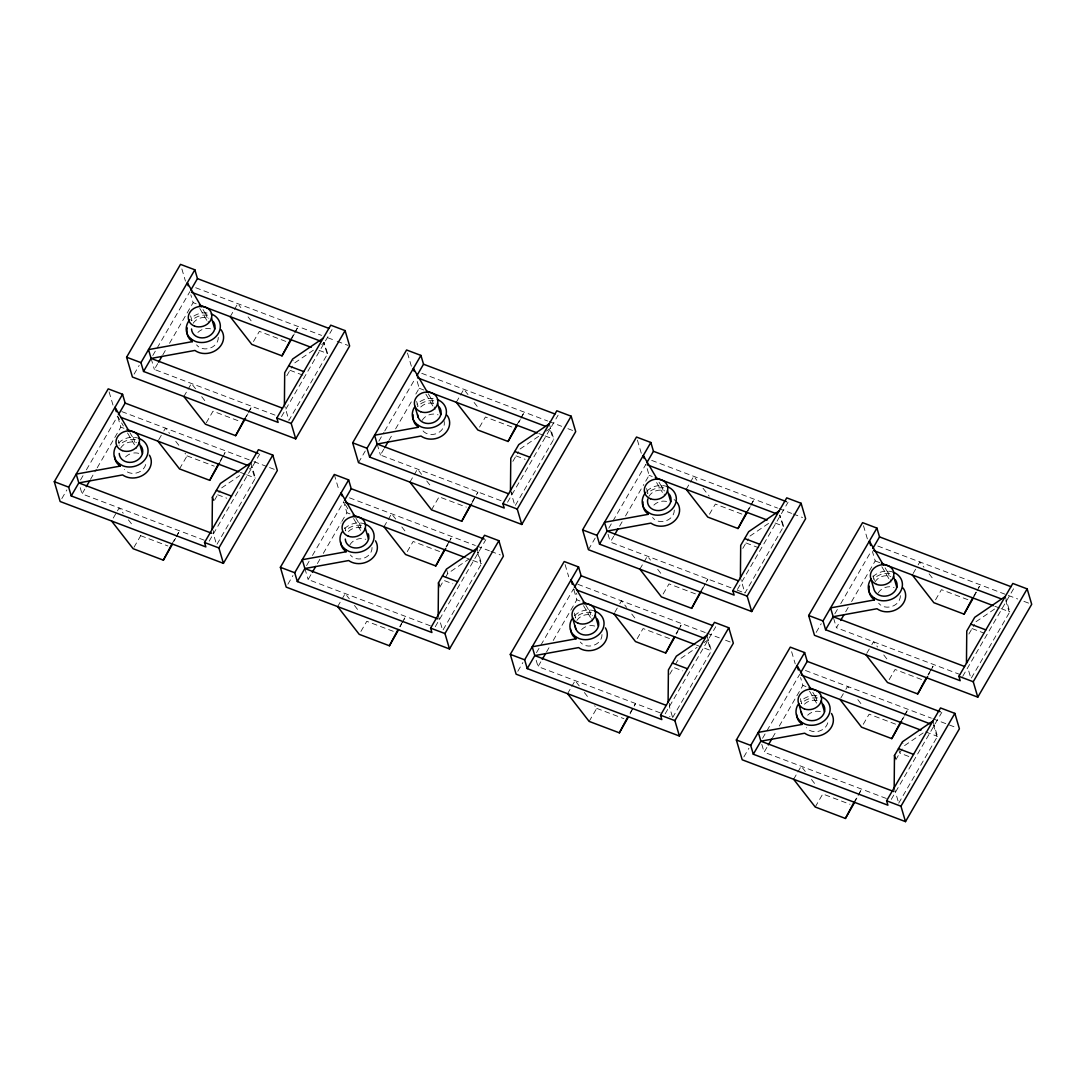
<?xml version="1.0" encoding="UTF-8"?>
<svg xmlns="http://www.w3.org/2000/svg" width="1086" height="1086" viewBox="0 0 1086 1086"><rect width="100%" height="100%" fill="white"/><g stroke="black" fill="none" stroke-linecap="round" stroke-linejoin="round"><path stroke-width="0.75" stroke-dasharray="5 3.75" d="M250.893 462.69L255.427 478.098L216.63 544.887L213.399 533.878L213.426 530.647M511.764 494.999L511.791 491.768M669.424 703.321L669.397 706.552L672.628 717.561L669.546 716.393M174.059 541.208L175.633 538.249M176.421 536.769L179.557 530.837L176.19 536.633M220.417 461.387L221.978 458.428M222.766 456.948L225.902 451.029L224.218 453.921M246.359 416.725L247.92 413.752M248.708 412.273L251.843 406.354L248.49 412.137M291.93 338.384L294.279 333.945M295.066 332.465L298.202 326.533L294.835 332.33M400.137 626.812L401.698 623.853M402.485 622.373L405.621 616.454L403.938 619.346M446.482 547.005L448.056 544.032M448.844 542.552L451.98 536.633L450.296 539.525M472.424 502.329L475.559 496.411M476.347 494.931L477.921 491.958L476.238 494.863M518.782 422.508L520.343 419.549M521.131 418.069L524.266 412.151L520.913 417.934M630.056 713.882L635.554 703.511L629.663 713.651M676.415 634.075L677.976 631.102M678.764 629.622L681.899 623.703L680.216 626.595M702.357 589.399L705.493 583.467M706.267 581.987L707.841 579.028L704.475 584.825M747.915 511.058L750.277 506.619M751.05 505.139L754.2 499.221L750.833 505.004M854.56 802.459L857.696 796.527M858.483 795.047L861.619 789.128L854.058 802.16M902.48 719.679L904.054 716.719M904.828 715.24L907.977 709.307L904.611 715.104M928.421 675.003L929.996 672.044M930.783 670.564L933.919 664.646L932.236 667.537M973.993 596.676L976.341 592.237M977.128 590.743L980.264 584.825L978.581 587.716M61.821 498.61L66.87 489.908M134.107 374.127L139.171 365.412M80.5 479.998L83.025 475.654M86.391 469.844L117.6 416.128L123.383 425.956M152.787 355.516L189.887 291.632M204.277 540.204L82.047 493.913L85.414 488.103M90.477 479.401L96.382 469.233M97.224 467.781L120.831 427.124L117.6 416.128M275.029 415.123L154.348 369.43L157.714 363.62M162.778 354.905L166.144 349.108M169.525 343.298L193.132 302.641L190.81 294.781M113.243 518.09L116.609 512.307M117.451 510.854L119.134 507.963L123.247 513.244M158.76 439.721L162.954 432.486M163.796 431.033L165.479 428.142L169.592 433.423M183.86 396.499L187.226 390.716M188.068 389.263L191.421 383.467L195.534 388.761M230.205 316.691L233.571 310.895M234.413 309.442L237.78 303.659L240.861 307.623M133.985 547.276L140.718 535.697L138.655 533.05M179.502 468.908L187.064 455.876L185.014 453.229M206.286 422.78L213.005 411.2L240.196 421.504M253.472 341.52L259.364 331.393L286.555 341.683M171.982 543.869L175.348 538.072M220.024 461.156L223.377 455.36M244.282 419.386L247.649 413.59M290.627 339.565L293.994 333.782M214.499 500.252L220.078 490.641M286.799 375.756L292.365 366.158M209.191 541.113L212.557 535.317M213.399 533.878L259.744 454.057M281.491 416.63L332.044 329.574M326.967 353.317L323.723 342.321L327.714 353.615L288.93 420.391L284.396 404.983M287.885 584.214L292.949 575.512M358.502 462.636L365.235 451.029M306.564 565.616L309.089 561.258M312.469 555.448L343.665 501.732L346.909 512.741L341.846 521.443M378.865 441.133L383.915 432.418M384.756 430.966L415.123 378.702M430.341 625.808L308.125 579.53L311.492 573.72M317.397 563.553L319.922 559.195M323.302 553.385L341.004 522.895M501.094 500.741L380.412 455.034L383.792 449.237M388.842 440.522L392.222 434.712M395.589 428.902L412.449 399.865M415.829 394.055L419.196 388.245L416.427 378.824M337.637 606.599L345.199 593.567L349.312 598.848M383.982 526.778L387.349 520.995M388.191 519.542L391.557 513.746L395.671 519.04M409.924 482.116L413.291 476.32M414.133 474.867L417.499 469.084L421.612 474.365M456.283 402.295L459.649 396.499M460.491 395.06L463.844 389.263L467.957 394.544M360.905 631.428L366.783 621.301L393.974 631.59M407.25 551.62L413.142 541.48L440.332 551.783M431.509 509.836L439.083 496.818L466.274 507.108M479.55 427.137L485.428 416.997L512.619 427.3M399.743 626.581L403.096 620.785M446.088 546.76L449.455 540.977M472.03 502.099L475.396 496.302M516.705 425.169L520.072 419.386M439.776 587.227L443.753 580.372L452.821 583.806M445.355 577.63L447.744 573.517L468.541 559.317M512.864 461.374L518.443 451.776M435.269 626.717L485.822 539.674M507.556 502.234L558.109 415.178M476.958 548.294L481.492 563.702L442.708 630.491L438.174 615.083M549.258 423.811L553.792 439.219L515.008 506.008L510.461 490.6M517.805 671.284L522.868 662.582M588.422 549.706L595.155 538.099M536.484 652.686L573.584 588.802L576.897 594.422M608.784 528.203L612.151 522.393M612.993 520.941L645.885 464.319L649.116 475.315L643.224 485.483M660.274 712.878L538.045 666.587L541.412 660.79M546.475 652.075L549.842 646.265M553.222 640.455L576.829 599.811L573.584 588.802M731.014 587.811L610.332 542.104L613.712 536.294M619.617 526.14L622.142 521.782M625.509 515.972L642.383 486.935M567.557 693.669L570.924 687.872M571.765 686.42L575.132 680.637L579.232 685.918M614.757 612.395L618.952 605.16M619.794 603.721L621.477 600.816L626.622 607.427M639.858 569.173L643.211 563.39M644.052 561.937L647.419 556.154L650.5 560.118M686.203 489.365L689.569 483.569M690.411 482.13L693.778 476.333L696.859 480.297M589.141 721.403L596.716 708.371L594.653 705.724M637.183 638.69L643.061 628.55L673.279 639.993M663.125 594.015L669.003 583.888L699.221 595.318M709.47 514.194L715.362 504.067L742.553 514.357M676.021 633.83L679.374 628.047M700.28 592.06L703.633 586.264M746.625 512.239L749.992 506.456M669.695 674.297L673.687 667.442L682.741 670.876M675.275 664.7L677.664 660.587L697.076 647.337M742.783 548.444L748.363 538.846M665.189 713.787L715.742 626.744M737.489 589.304L788.042 502.248M672.628 717.561L711.411 650.772L706.877 635.364M782.952 526.004L779.721 514.995L783.712 526.289L744.928 593.078L740.394 577.671M743.883 756.901L748.933 748.186M816.183 632.405L821.233 623.703M762.562 738.29L799.663 674.406M834.849 613.807L837.387 609.45M840.754 603.64L871.108 551.376M886.339 798.481L764.11 752.204L767.49 746.394M772.54 737.679L775.92 731.869M779.286 726.072L802.907 685.415L800.586 677.555M960.187 674.582L836.41 627.722L839.777 621.911M845.682 611.744L848.207 607.386M851.587 601.576L868.447 572.539M869.289 571.087L875.194 560.933L872.425 551.498M793.635 779.273L796.988 773.476M797.83 772.037L801.197 766.241L805.31 771.522M840.822 698.013L845.03 690.777M845.872 689.325L847.555 686.433L850.637 690.397M866.764 653.338L870.972 646.102M871.814 644.65L873.497 641.758L877.597 647.039M913.122 573.53L917.317 566.281M918.159 564.842L919.842 561.951L923.955 567.231M815.219 807.007L822.781 793.975L849.971 804.278M863.248 724.294L869.139 714.167L896.33 724.457M889.19 679.619L895.081 669.492L922.272 679.782M935.548 599.811L941.426 589.671L968.617 599.974M900.403 722.339L903.769 716.543M928.028 674.773L931.394 668.99M973.545 596.404L977.739 589.169M895.774 759.901L902.14 748.933M968.861 634.048L974.441 624.45M891.267 799.405L941.82 712.348M962.712 676.361L1014.107 587.865M898.706 803.165L937.49 736.376L932.955 720.968M1005.242 596.485L1009.79 611.893L970.993 678.682L967.762 667.673M313.379 350.167L293.967 363.416L293.098 360.484M321.7 344.493L324.483 342.606M221.666 487.899L239.694 475.6M249.413 468.976L252.183 467.089L251.423 466.804L254.667 477.813M520.031 449.034L540.842 434.834M546.394 431.047L550.548 428.21L549.788 427.925L553.032 438.934M749.951 536.09L769.377 522.855M704.013 642.6L708.181 639.763L707.42 639.478L710.665 650.487M976.029 621.708L996.839 607.508M923.154 732.941L903.728 746.191L902.439 741.792M207.059 312.944L202.62 312.931A17.267 14.634 -16.4 0 0 191.815 317.601M207.711 315.144L203.272 315.13A17.267 14.634 -16.4 0 0 191.394 320.791M433.138 398.548L428.698 398.535A17.267 14.634 -16.4 0 0 416.82 404.196M433.789 400.748L429.35 400.734A17.267 14.634 -16.4 0 0 417.472 406.408M135.424 439.626L130.985 439.613A17.267 14.634 -16.4 0 0 119.107 445.274M663.709 487.818L659.27 487.804A17.267 14.634 -16.4 0 0 647.392 493.465M361.489 525.23L357.05 525.23A17.267 14.634 -16.4 0 0 345.185 530.891M889.787 573.422L885.348 573.422A17.267 14.634 -16.4 0 0 873.47 579.082M591.408 612.3L586.969 612.3A17.267 14.634 -16.4 0 0 575.105 617.961M816.835 695.705L812.396 695.705A17.267 14.634 -16.4 0 0 800.531 701.366M817.486 697.918L813.047 697.904A17.267 14.634 -16.4 0 0 801.169 703.565M195.697 287.722L321.578 335.398M327.809 337.746L335.601 340.705M337.162 341.289L348.077 345.429M421.762 373.326L547.656 421.001M549.204 421.585L561.679 426.309M567.91 428.671L572.593 430.45M651.695 460.396L777.576 508.072M779.137 508.655L791.599 513.379M793.16 513.977L802.513 517.506M877.76 546.014L1006.763 594.856M1008.324 595.454L1017.677 598.983M1023.908 601.345L1031.7 604.305M1006.546 600.884L1005.785 600.599L1009.03 611.608M193.132 302.641L196.213 303.808M319.067 350.33L327.714 353.615M419.196 388.245L423.839 390.01M538.819 433.545L543.557 435.35M545.131 435.948L553.792 439.219M649.116 475.315L652.211 476.496M775.065 523.004L783.712 526.289M875.194 560.933L879.836 562.684M994.817 606.232L999.554 608.024M1001.129 608.622L1009.79 611.893M289.976 370.272L305.085 376M516.054 455.889L525.108 459.324M745.973 542.959L761.082 548.674M972.051 628.563L984.133 633.138M737.204 590.146L741.833 591.897M121.836 411.621L252.4 461.061M253.961 461.645L267.984 466.953M269.545 467.55L277.337 470.496M349.475 497.822L475.356 545.484M476.917 546.082L489.379 550.792M490.94 551.389L500.293 554.932M577.833 584.295L705.276 632.554M706.837 633.138L719.312 637.862M725.543 640.224L730.213 642.002M805.473 670.496L931.354 718.158M932.915 718.756L956.291 727.606M478.261 552.693L477.501 552.407L480.745 563.417M934.245 725.38L933.498 725.095L936.729 736.091M120.831 427.124L123.926 428.305M240.454 472.424L245.192 474.215M246.766 474.813L255.427 478.098M346.909 512.741L349.991 513.909M466.518 558.041L471.256 559.833M472.844 560.43L481.492 563.702M576.829 599.811L579.924 600.979M696.452 645.098L711.411 650.772M802.907 685.415L805.988 686.583M925.679 731.91L937.49 736.376M187.064 455.876L214.254 466.165M217.689 494.768L226.743 498.189M908.819 756.48L899.751 753.046L898.461 748.648M140.718 535.697L167.909 545.986M596.716 708.371L623.893 718.66M929.1 573.829L933.2 579.11M883.773 654.967L888.905 661.564M703.022 488.225L709.185 496.139M857.831 699.642L862.963 706.239M657.695 569.349L662.84 575.96M811.473 779.449L815.586 784.73M474.12 402.472L479.265 409.069M631.753 614.024L636.898 620.635M426.744 480.962L431.889 487.573M584.377 692.515L589.522 699.126M248.056 316.868L253.201 323.465M401.834 526.954L405.947 532.235M201.697 396.675L205.811 401.956M354.457 605.459L359.588 612.056M175.756 441.35L179.869 446.631M128.379 519.841L133.524 526.452M885.076 567.802L888.375 573.422M881.873 566.783L890.968 582.232M812.776 692.298L816.088 697.904M809.586 691.266L817.025 703.904M658.998 482.198L662.311 487.818M656.623 482.578L662.419 492.406M585.883 605.282L590.01 612.3M583.508 605.649L590.947 618.301M428.251 393.729L432.377 400.748M425.875 394.096L433.314 406.748M355.95 518.212L360.09 525.23M345.321 504.542L348.62 510.162M353.588 518.592L361.027 531.23M203.001 309.524L206.313 315.144M199.81 308.492L207.25 321.13M129.886 432.595L134.012 439.626M127.51 432.975L136.605 448.423M887.724 571.222L890.534 580.766M863.479 525.705L867.51 539.416M873.09 575.729L874.474 580.44M894.172 787.757L898.244 801.59M833.627 618.287L836.41 627.722M815.437 695.705L817.378 702.316M791.626 651.709L795.223 663.899M800.328 698.637L802.649 706.497M761.802 744.344L764.11 752.204M661.659 485.618L664.469 495.148M637.401 440.088L641.894 455.333M646.55 488.537L648.41 494.836M608.024 534.244L610.332 542.104M589.359 610.101L592.603 621.111M565.114 564.584L568.697 576.775M574.263 613.033L576.571 620.893A11.905 10.086 -16.4 0 1 592.467 615.382M536.185 660.302L538.045 666.587M431.739 398.548L434.97 409.558M407.481 353.031L411.513 366.742M416.63 401.467L418.49 407.766M446.441 569.118L447.744 573.517M377.168 444.038L380.412 455.034M359.439 523.031L361.814 531.108M334.284 474.46L339.226 491.225M344.805 527.524L345.728 530.674M304.881 568.521L308.125 579.53M205.661 312.931L208.471 322.474M181.864 268.934L185.448 281.138M190.566 315.863L192.874 323.723A11.905 10.086 -16.4 0 1 208.77 318.212M151.103 358.421L154.348 369.43M133.361 437.427L135.736 445.491M109.116 391.897L113.148 405.621M118.265 440.346L119.188 443.495M80.201 487.628L82.047 493.913M218.272 337.366A11.905 10.086 -16.4 0 1 210.005 348.144A11.905 10.086 -16.4 0 1 196.566 344.886M197.883 332.425A11.905 10.086 -16.4 0 1 212.014 329.221M443.835 420.391A11.905 10.086 -16.4 0 1 437.509 433.165A11.905 10.086 -16.4 0 1 422.644 430.49M422.183 420.336A11.905 10.086 -16.4 0 1 438.079 414.838M420.716 407.019A11.905 10.086 -16.4 0 1 434.848 403.829M646.754 491.266A17.267 14.634 -16.4 0 1 658.618 485.605L663.057 485.618A17.267 14.634 -16.4 0 1 667.238 486.623M872.818 576.883A17.267 14.634 -16.4 0 1 884.696 571.222L889.135 571.222A17.267 14.634 -16.4 0 1 893.316 572.241M874.936 582.015A11.905 10.086 -16.4 0 1 890.832 576.503M674.27 510.04A11.905 10.086 -16.4 0 1 665.99 520.818A11.905 10.086 -16.4 0 1 652.564 517.56M653.881 505.099A11.905 10.086 -16.4 0 1 667.999 501.895M648.871 496.397A11.905 10.086 -16.4 0 1 664.768 490.899M674.121 499.587A17.267 14.634 -16.4 0 1 676.972 502.329M900.348 595.644A11.905 10.086 -16.4 0 1 892.068 606.422A11.905 10.086 -16.4 0 1 878.628 603.178M878.18 593.024A11.905 10.086 -16.4 0 1 894.077 587.512M145.7 464.523A11.905 10.086 -16.4 0 1 136.212 473.048A11.905 10.086 -16.4 0 1 124.266 469.369M125.596 456.907A11.905 10.086 -16.4 0 1 130.754 453.69M133.782 452.998A11.905 10.086 -16.4 0 1 139.714 453.704M827.763 722.801A11.905 10.086 -16.4 0 1 818.274 731.34A11.905 10.086 -16.4 0 1 806.341 727.661M807.658 715.199A11.905 10.086 -16.4 0 1 821.776 711.995M804.427 704.19A11.905 10.086 -16.4 0 1 818.545 700.986M348.43 531.516A11.905 10.086 -16.4 0 1 362.548 528.312M344.534 528.692A17.267 14.634 -16.4 0 1 356.398 523.031L360.837 523.031A17.267 14.634 -16.4 0 1 365.018 524.049M372.05 547.453A11.905 10.086 -16.4 0 1 363.783 558.231A11.905 10.086 -16.4 0 1 350.344 554.987M349.896 544.833A11.905 10.086 -16.4 0 1 365.792 539.321M574.453 615.748A17.267 14.634 -16.4 0 1 586.331 610.088L590.77 610.101A17.267 14.634 -16.4 0 1 594.952 611.119M120.587 448.206A11.905 10.086 -16.4 0 1 136.469 442.708M118.455 443.074A17.267 14.634 -16.4 0 1 130.334 437.414L134.773 437.427A17.267 14.634 -16.4 0 1 137.61 437.997M601.983 634.523A11.905 10.086 -16.4 0 1 593.703 645.301A11.905 10.086 -16.4 0 1 580.263 642.043M581.594 629.581A11.905 10.086 -16.4 0 1 586.739 626.364M589.766 625.685A11.905 10.086 -16.4 0 1 595.712 626.391"/><path stroke-width="1.5" d="M212.096 529.479L212.408 497.212L220.377 483.501L250.893 462.69M284.396 404.983L284.695 372.729L292.663 359.018L323.18 338.194M438.174 615.083L438.472 582.829L446.441 569.118L476.958 548.294M510.461 490.6L510.773 458.346L518.741 444.622L549.258 423.811M668.094 702.153L668.406 669.899L676.361 656.175L706.877 635.364M740.394 577.671L740.693 545.403L748.661 531.692L779.178 510.882M894.172 787.757L894.47 755.503L902.439 741.792L932.955 720.968M966.459 663.274L966.771 631.02L974.726 617.31L1005.242 596.485M111.559 520.981L133.144 548.715L163.362 560.159L171.982 543.869M172.498 544.167L163.362 560.159M157.918 441.174L179.502 468.908L209.707 480.338L218.34 464.048M219.63 462.867L209.707 480.338M183.86 396.499L205.444 424.232L235.648 435.676L244.282 419.386M245.572 418.205L235.648 435.676M230.205 316.691L251.789 344.411L282.007 355.855L290.627 339.565M291.143 339.864L282.007 355.855M337.637 606.599L359.222 634.333L389.426 645.763L398.06 629.473M398.562 629.771L389.426 645.763M383.982 526.778L405.567 554.512L435.785 565.955L444.405 549.665M445.708 548.484L435.785 565.955M409.924 482.116L431.509 509.836L461.726 521.28L470.347 504.99M471.65 503.809L461.726 521.28M456.283 402.295L477.867 430.029L508.072 441.473L516.705 425.169M517.207 425.481L508.072 441.473M567.557 693.669L589.141 721.403L619.359 732.833L627.98 716.543M628.495 716.841L619.359 732.833M613.916 613.848L635.5 641.582L665.704 653.025L674.338 636.735M674.84 637.034L665.704 653.025M639.858 569.173L661.442 596.906L691.646 608.35L700.28 592.06M701.57 590.879L691.646 608.35M686.203 489.365L707.787 517.099L738.005 528.529L746.625 512.239M747.141 512.551L738.005 528.529M793.635 779.273L815.219 807.007L845.424 818.45L854.058 802.16M854.56 802.459L845.424 818.45M839.98 699.452L861.565 727.186L891.782 738.629L900.403 722.339M901.692 721.158L891.782 738.629M865.922 654.79L887.506 682.524L917.724 693.954L926.344 677.664M927.634 676.483L917.724 693.954M912.281 574.969L933.865 602.703L964.069 614.147L972.703 597.857M973.205 598.155L964.069 614.147M122.569 394.286L68.649 487.139L71.242 495.935L205.838 546.91L204.535 542.498L258.454 449.658L272.803 455.088L277.337 470.496L223.417 563.349L60.137 501.515L54.3 481.695L108.22 388.856L122.569 394.286L125.162 403.096L118.428 414.676M194.869 269.803L140.949 362.643L143.542 371.453L278.125 422.413L276.835 418.015L330.741 325.176L345.104 330.606L349.638 346.013L295.718 438.853L132.424 377.018L126.6 357.213L180.507 264.373L194.869 269.803L197.448 278.613L190.729 290.193M71.242 495.935L78.803 482.903L76.21 474.107L120.03 466.125L119.392 463.926L116.541 461.17A17.267 14.634 -16.4 0 1 115.876 446.427M143.542 371.453L151.103 358.421L148.511 349.624L192.331 341.642L191.679 339.443L188.828 336.687A17.267 14.634 -16.4 0 1 189.792 319.651M86.269 486.65L89.636 480.854M158.556 362.167L161.936 356.357M223.417 563.349L218.883 547.941L272.803 455.088M295.718 438.853L291.184 423.445L345.104 330.606M348.647 479.903L294.727 572.743L297.32 581.553L431.902 632.514L430.613 628.115L484.519 535.262L498.881 540.706L503.415 556.113L449.495 648.953L286.202 587.119L280.378 567.313L334.284 474.46L348.647 479.903L351.226 488.7L344.506 500.279M420.934 355.407L367.014 448.26L369.607 457.057L504.203 508.031L502.899 503.619L556.819 410.779L571.168 416.209L575.702 431.631L521.782 524.47L358.502 462.636L352.665 442.816L406.585 349.977L420.934 355.407L423.526 364.217L416.807 375.797M297.32 581.553L304.881 568.521L302.288 559.711L346.108 551.742L345.457 549.53L342.606 546.774A17.267 14.634 -16.4 0 1 341.954 532.045M369.607 457.057L377.168 444.038L374.589 435.228L418.395 427.246L417.757 425.047L414.906 422.291A17.267 14.634 -16.4 0 1 414.255 407.562M312.334 572.268L315.714 566.458M384.634 447.785L388.001 441.975M449.495 648.953L444.961 633.545L498.881 540.706M521.782 524.47L517.248 509.062L571.168 416.209M578.566 566.96L524.647 659.813L527.239 668.609L661.822 719.584L660.532 715.185L714.452 622.332L728.801 627.776L733.335 643.183L679.415 736.023L516.121 674.189L510.298 654.369L564.218 561.53L578.566 566.96L581.159 575.77L574.426 587.35M650.853 442.477L596.933 535.33L599.526 544.127L734.122 595.101L732.819 590.689L786.739 497.85L801.088 503.28L805.622 518.687L751.716 611.54L588.422 549.706L582.585 529.887L636.505 437.047L650.853 442.477L653.446 451.287L646.727 462.867M527.239 668.609L534.801 655.591L532.208 646.781L576.028 638.799L575.376 636.6L572.539 633.844A17.267 14.634 -16.4 0 1 571.874 619.115M599.526 544.127L607.101 531.095L604.508 522.298L648.328 514.316L647.677 512.117L644.826 509.361A17.267 14.634 -16.4 0 1 645.79 492.325M542.253 659.338L545.634 653.528M614.554 534.841L617.92 529.045M679.415 736.023L674.881 720.615L728.801 627.776M751.716 611.54L747.168 596.133L801.088 503.28M804.631 652.577L750.711 745.417L753.304 754.227L887.9 805.188L886.597 800.789L940.517 707.95L954.865 713.38L959.4 728.787L905.493 821.627L742.2 759.793L736.362 739.987L790.282 647.147L804.631 652.577L807.224 661.374L800.504 672.967M876.931 528.095L823.012 620.934L825.604 629.744L960.187 680.705L958.897 676.306L1012.817 583.453L1027.166 588.897L1031.7 604.305L977.78 697.144L814.486 635.31L808.663 615.504L862.583 522.651L876.931 528.095L879.524 536.891L872.791 548.471M753.304 754.227L760.879 741.195L758.286 732.385L802.106 724.416L801.454 722.217L798.604 719.461A17.267 14.634 -16.4 0 1 797.952 704.719M825.604 629.744L833.166 616.712L830.573 607.902L874.393 599.934L873.741 597.734L870.904 594.965A17.267 14.634 -16.4 0 1 870.239 580.236M768.331 744.942L771.698 739.132M840.618 620.459L843.998 614.649M905.493 821.627L900.959 806.219L954.865 713.38M977.78 697.144L973.246 681.736L1027.166 588.897M197.448 278.613L328.882 328.379M423.526 364.217L554.946 413.983M653.446 451.287L786.454 501.651M879.524 536.891L1010.944 586.657M191.462 292.229L320.574 341.126M417.54 377.847L545.077 426.133M647.46 464.917L776.571 513.8M873.524 550.521L1001.061 598.82M199.308 304.976L311.166 347.344M426.92 391.177L537.244 432.947M655.306 477.664L767.164 520.018M881.37 563.267L993.228 605.635M288.686 365.873L303.795 371.588M514.75 451.477L529.859 457.206M744.684 538.547L759.779 544.276M970.748 624.165L985.857 629.88M282.523 408.187L151.103 358.421L194.923 350.439A17.267 14.634 -16.4 0 0 217.431 349.203A17.267 14.634 -16.4 0 0 220.974 329.655M508.601 493.804L377.168 444.038L420.988 436.043A17.267 14.634 -16.4 0 0 443.495 434.821A17.267 14.634 -16.4 0 0 447.038 415.259M738.521 580.874L607.101 531.095L650.908 523.113A17.267 14.634 -16.4 0 0 673.429 521.877A17.267 14.634 -16.4 0 0 676.972 502.329M964.585 666.478L833.166 616.712L876.986 608.73A17.267 14.634 -16.4 0 0 899.493 607.495A17.267 14.634 -16.4 0 0 903.036 587.947M126.6 357.213L140.949 362.643M352.665 442.816L367.014 448.26M582.585 529.887L596.933 535.33M808.663 615.504L823.012 620.934M276.835 418.015L291.184 423.445M502.899 503.619L517.248 509.062M732.819 590.689L747.168 596.133M958.897 676.306L973.246 681.736M125.162 403.096L258.169 453.459M351.226 488.7L484.234 539.077M581.159 575.77L712.579 625.536M807.224 661.374L940.232 711.751M120.75 417.309L248.273 465.609M345.239 502.329L474.351 551.213M576.734 589.997L704.271 638.283M801.237 675.003L930.349 723.9M127.008 429.472L238.866 471.826M353.086 515.076L464.944 557.43M583.006 602.146L694.864 644.5M809.084 687.75L920.942 730.118M216.386 490.356L231.494 496.085M442.464 575.974L457.573 581.689M672.383 663.044L687.492 668.759M898.461 748.648L913.557 754.363M211.811 533.28L78.803 482.903L122.623 474.921A17.267 14.634 -16.4 0 0 144.547 474.134A17.267 14.634 -16.4 0 0 149.42 455.197M437.889 618.884L304.881 568.521L348.701 560.539A17.267 14.634 -16.4 0 0 370.625 559.752A17.267 14.634 -16.4 0 0 375.485 540.814M666.22 705.357L534.801 655.591L578.621 647.595A17.267 14.634 -16.4 0 0 600.544 646.808A17.267 14.634 -16.4 0 0 605.404 627.884M893.887 791.558L760.879 741.195L804.685 733.213A17.267 14.634 -16.4 0 0 826.622 732.426A17.267 14.634 -16.4 0 0 831.482 713.488M54.3 481.695L68.649 487.139M280.378 567.313L294.727 572.743M510.298 654.369L524.647 659.813M736.362 739.987L750.711 745.417M204.535 542.498L218.883 547.941M430.613 628.115L444.961 633.545M660.532 715.185L674.881 720.615M886.597 800.789L900.959 806.219M873.741 597.734L877.379 599.662A17.267 14.634 -16.4 0 0 900.457 591.68A17.267 14.634 -16.4 0 0 893.316 572.241M647.677 512.117L651.315 514.058A17.267 14.634 -16.4 0 0 674.379 506.062A17.267 14.634 -16.4 0 0 667.238 486.623M417.757 425.047L421.395 426.988A17.267 14.634 -16.4 0 0 444.459 418.992A17.267 14.634 -16.4 0 0 437.319 399.567M191.679 339.443L195.317 341.384A17.267 14.634 -16.4 0 0 218.381 333.388A17.267 14.634 -16.4 0 0 211.241 313.949M801.454 722.217L805.093 724.158A17.267 14.634 -16.4 0 0 828.156 716.163A17.267 14.634 -16.4 0 0 821.016 696.723M575.376 636.6L579.014 638.541A17.267 14.634 -16.4 0 0 602.092 630.545A17.267 14.634 -16.4 0 0 594.952 611.119M345.457 549.53L349.095 551.471A17.267 14.634 -16.4 0 0 372.159 543.475A17.267 14.634 -16.4 0 0 365.018 524.049M119.392 463.926L123.03 465.867A17.267 14.634 -16.4 0 0 146.094 457.871A17.267 14.634 -16.4 0 0 138.954 438.432M874.393 599.934L871.542 597.178A17.267 14.634 -16.4 0 1 869.343 586.182M648.328 514.316L645.478 511.56A17.267 14.634 -16.4 0 1 643.007 501.854M802.106 724.416L799.255 721.661A17.267 14.634 -16.4 0 1 796.635 714.547M418.395 427.246L415.558 424.49A17.267 14.634 -16.4 0 1 413.087 414.784M576.028 638.799L573.177 636.043A17.267 14.634 -16.4 0 1 570.571 628.93M192.331 341.642L189.48 338.886A17.267 14.634 -16.4 0 1 187.281 327.891M346.108 551.742L343.257 548.973A17.267 14.634 -16.4 0 1 340.637 541.86M120.03 466.125L117.179 463.369A17.267 14.634 -16.4 0 1 114.573 456.256M883.42 564.991L869.37 541.113L870.66 545.525M811.12 689.488L797.07 665.609L798.359 670.008M657.342 479.388L643.292 455.509L644.161 458.441M585.055 603.87L570.992 579.992L572.295 584.39M427.422 392.317L413.372 368.439L414.228 371.371M355.122 516.8L341.072 492.922L341.941 495.868M201.344 306.714L187.294 282.835L188.163 285.767M129.058 431.196L115.007 407.318L116.297 411.716M893.588 576.313L896.819 587.309M870.877 578.838L874.108 589.847A11.905 10.086 -16.4 0 0 890.262 594.829A11.905 10.086 -16.4 0 0 895.312 579.748M894.47 755.503L895.339 758.435M821.287 700.796L824.532 711.805M798.577 703.321L801.821 714.33M667.51 490.696L670.754 501.705M595.223 615.178L598.454 626.188M572.498 617.717L575.743 628.726M437.59 403.625L440.821 414.635M414.879 406.164L418.11 417.173M438.472 582.829L439.341 585.761M365.29 528.122L368.534 539.118M211.512 318.022L214.756 329.031M212.408 497.212L213.277 500.157M139.225 442.504L142.456 453.514M213.236 321.456A11.905 10.086 -16.4 0 1 206.761 337.135A11.905 10.086 -16.4 0 1 191.53 328.977M439.314 407.06A11.905 10.086 -16.4 0 1 432.839 422.739A11.905 10.086 -16.4 0 1 417.594 414.58M669.234 494.13A11.905 10.086 -16.4 0 1 661.265 510.244A11.905 10.086 -16.4 0 1 647.799 498.976M823.012 704.23A11.905 10.086 -16.4 0 1 816.536 719.909A11.905 10.086 -16.4 0 1 801.292 711.751M368.303 533.864A11.905 10.086 -16.4 0 1 359.045 547.656A11.905 10.086 -16.4 0 1 345.307 539.077M596.933 618.613A11.905 10.086 -16.4 0 1 590.458 634.292A11.905 10.086 -16.4 0 1 575.227 626.147M140.949 445.939A11.905 10.086 -16.4 0 1 134.46 461.618A11.905 10.086 -16.4 0 1 119.229 453.459M194.557 326.112A11.905 10.086 -16.4 0 0 211.797 315.347A11.905 10.086 -16.4 0 0 193.77 308.519A11.905 10.086 -16.4 0 0 194.557 326.112M420.621 411.716A11.905 10.086 -16.4 0 0 437.875 400.965A11.905 10.086 -16.4 0 0 419.848 394.137A11.905 10.086 -16.4 0 0 420.621 411.716M650.555 498.786A11.905 10.086 -16.4 0 0 667.795 488.021A11.905 10.086 -16.4 0 0 649.767 481.207A11.905 10.086 -16.4 0 0 650.555 498.786M876.619 584.39A11.905 10.086 -16.4 0 0 893.873 573.639A11.905 10.086 -16.4 0 0 875.845 566.811A11.905 10.086 -16.4 0 0 876.619 584.39M804.332 708.887A11.905 10.086 -16.4 0 0 821.573 698.122A11.905 10.086 -16.4 0 0 803.545 691.293A11.905 10.086 -16.4 0 0 804.332 708.887M578.254 623.269A11.905 10.086 -16.4 0 0 595.495 612.518A11.905 10.086 -16.4 0 0 577.48 605.689A11.905 10.086 -16.4 0 0 578.254 623.269M348.334 536.199A11.905 10.086 -16.4 0 0 365.575 525.448A11.905 10.086 -16.4 0 0 347.547 518.619A11.905 10.086 -16.4 0 0 348.334 536.199M122.256 450.595A11.905 10.086 -16.4 0 0 139.51 439.83A11.905 10.086 -16.4 0 0 121.483 433.002A11.905 10.086 -16.4 0 0 122.256 450.595"/></g></svg>
